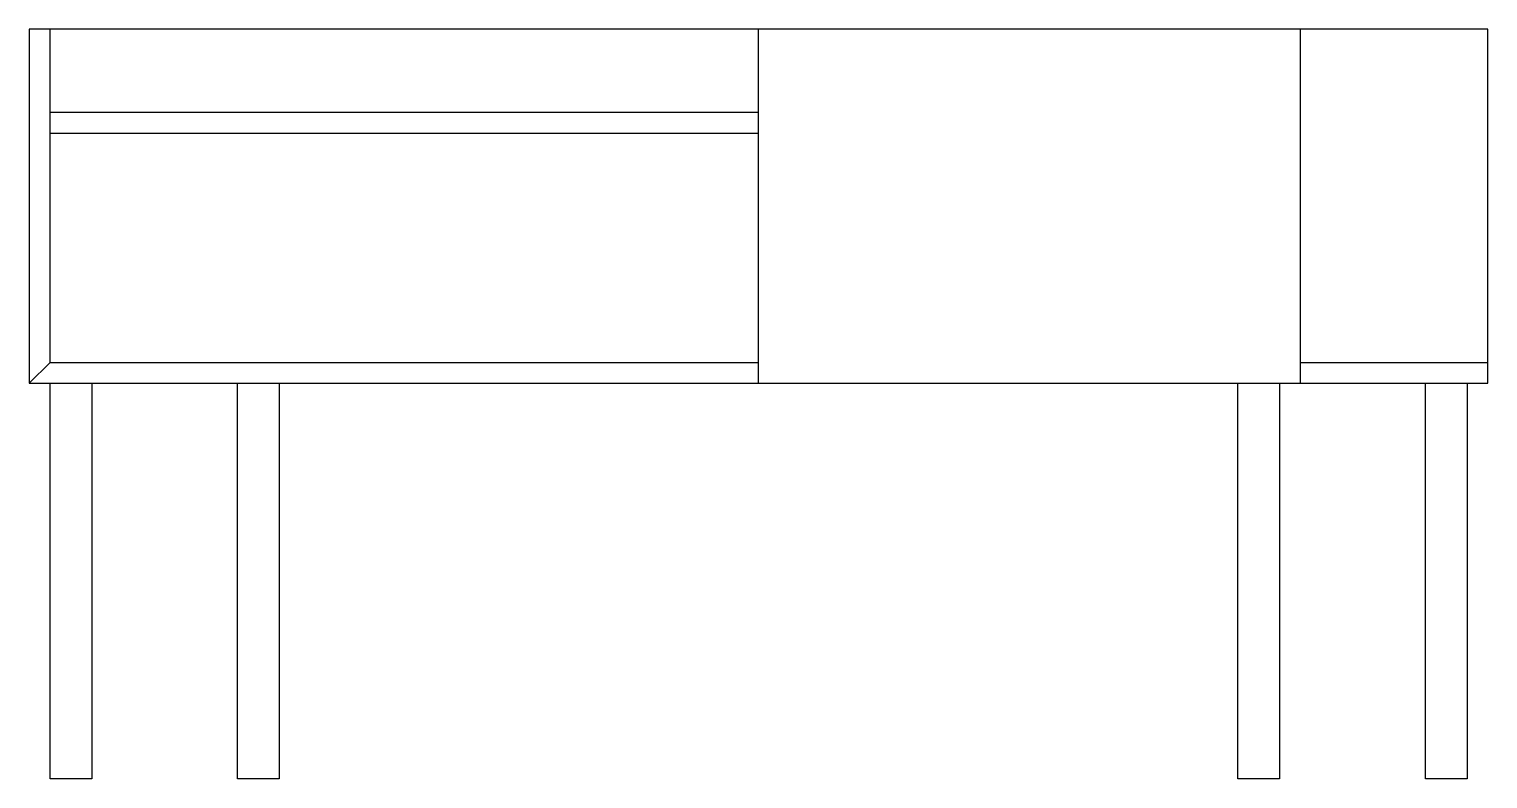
# Model space of a CAD drawing. Extents: x 0 to 1.78, y 0 to 0.91.
import ezdxf

# ---------------------------------------------------------------- set-up
doc = ezdxf.new("R2010")
doc.units = 0
doc.header["$LTSCALE"] = 2
doc.layers.get('0').update_dxf_attribs({"linetype": 'CONTINUOUS'})

msp = doc.modelspace()

# ---------------------------------------------------------------- linework, layer by layer
at = {"color": 0, "linetype": 'BYBLOCK'}
for p, q in [((1.778, 0.9145), (0, 0.9145)), ((0, 0.9145), (0, 0.4826)), ((0.0254, 0.508), (0.0254, 0.9145)), ((0.889, 0.4826), (0.889, 0.9145)), ((1.5494, 0.9145), (1.5494, 0.4826)), ((1.778, 0.4826), (1.778, 0.9145)), ((0.889, 0.8128), (0.0254, 0.8128)), ((0.0254, 0.7874), (0.889, 0.7874)), ((0, 0.4826), (0.0254, 0.508)), ((0.0254, 0.508), (0.889, 0.508)), ((1.5494, 0.508), (1.778, 0.508)), ((0, 0.4826), (1.778, 0.4826)), ((0.0254, 0), (0.0254, 0.4826)), ((0.0763, 0.4826), (0.0763, 0)), ((0.2539, 0), (0.2539, 0.4826)), ((0.3048, 0.4826), (0.3048, 0)), ((1.4731, 0), (1.4731, 0.4826)), ((1.524, 0.4826), (1.524, 0)), ((1.7019, 0), (1.7019, 0.4826)), ((1.7526, 0.4826), (1.7526, 0)), ((0.0763, 0), (0.0254, 0)), ((0.3048, 0), (0.2539, 0)), ((1.524, 0), (1.4731, 0)), ((1.7526, 0), (1.7019, 0))]:
    msp.add_line(p, q, dxfattribs=at)

doc.saveas('drawing.dxf')
